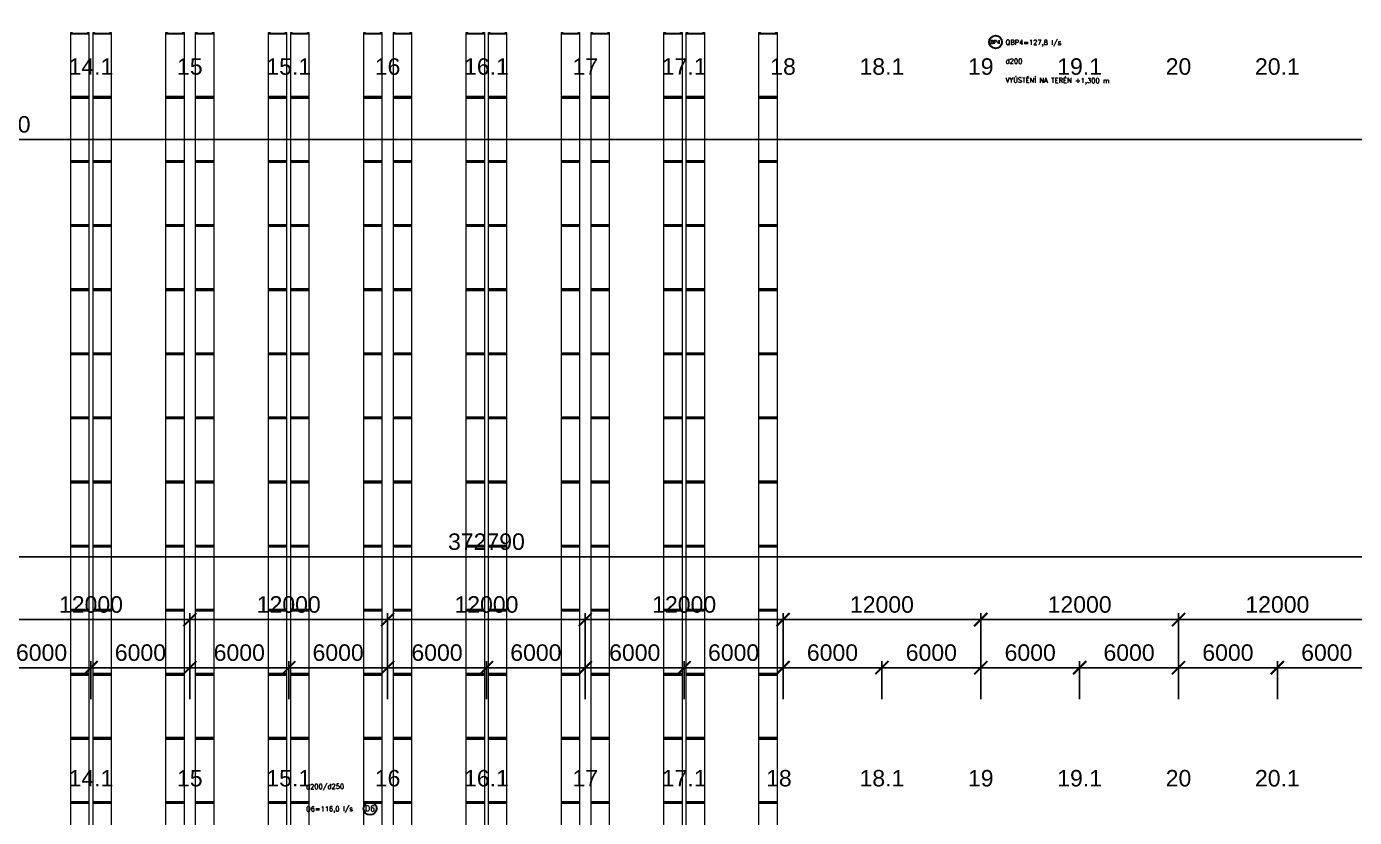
# Model space of a CAD drawing. Header units: millimetres. Extents: x 325046 to 1268204, y 1875583 to 2761998.
# Drawn here: x 864169 to 944757, y 2005392 to 2053383 of the extents above; entities that cross this region are included whole.
import ezdxf
from ezdxf.enums import TextEntityAlignment as Align

# ---------------------------------------------------------------- set-up
doc = ezdxf.new("R2010")
doc.units = ezdxf.units.MM
doc.header["$LTSCALE"] = 100
doc.header["$PDMODE"] = 65
doc.linetypes.add('CONTINOUS', pattern=[0])
doc.linetypes.add('SO02_F11anp01$0${ Leader Line}', pattern=[0])
for name, color, linetype, lineweight, true_color in [('Korabek-bezp_vtoky_text', 7, 'CONTINOUS', 0, 0x6b50af), ('Korabek-text', 7, 'Continuous', 0, 0x7a7a7a), ('Korabek-trasy', 7, 'Continuous', 30, 0x7478c3), ('TECH - regaly', 7, 'Continuous', 9, 0xa98b7e)]:
    doc.layers.add(name, color=color, linetype=linetype, lineweight=lineweight, true_color=true_color)
doc.layers.add('Kóty osové', color=5, linetype='Continuous')
doc.layers.add('Popis OS', color=7, linetype='Continuous', true_color=0xbd0a5d)
doc.styles.add('ARIL-TENKÝ', font='arial.ttf')
doc.styles.add('ROMANS', font='romans.shx', dxfattribs={"width": 0.8})
doc.dimstyles.new('400', dxfattribs={"dimscale": 400, "dimtxt": 2.5, "dimasz": 2, "dimexe": 1, "dimexo": 12, "dimgap": 1, "dimtad": 1, "dimdec": 0, "dimzin": 0, "dimdsep": 46, "dimtxsty": 'ARIL-TENKÝ', "dimblk": 'ARCHTICK', "dimcen": 4, "dimdle": 1, "dimclrd": 256, "dimclre": 256, "dimclrt": 7, "dimadec": 0, "dimazin": 0, "dimtfac": 1, "dimtdec": 0, "dimtix": 1, "dimtofl": 0, "dimtmove": 0, "dimatfit": 0, "dimldrblk": 'OBLIQUE', "dimfxl": 1, "dimtolj": 1, "dimtzin": 0, "dimlwd": -1, "dimlwe": -1, "dimarcsym": 0})

# ---------------------------------------------------------------- blocks, each defined once
blk = doc.blocks.new('Regal_15poli')
at = {"layer": 'TECH - regaly', "color": 5}
for p, q in [((1129008, 2557578), (1129008, 2557668)), ((1129008, 2557668), (1129098, 2557668)), ((1129098, 2557578), (1129008, 2557578)), ((1129098, 2557668), (1129098, 2557578)), ((1129098, 2557623), (1130018, 2557623)), ((1130018, 2557578), (1130018, 2557668)), ((1130018, 2557668), (1130108, 2557668)), ((1130108, 2557578), (1130018, 2557578)), ((1130108, 2557668), (1130108, 2557578)), ((1129008, 2553688), (1129008, 2553778)), ((1129008, 2553778), (1129098, 2553778)), ((1129098, 2553688), (1129008, 2553688)), ((1129098, 2553778), (1129098, 2553688)), ((1129098, 2553733), (1130018, 2553733)), ((1130018, 2553688), (1130018, 2553778)), ((1130018, 2553778), (1130108, 2553778)), ((1130108, 2553688), (1130018, 2553688)), ((1130108, 2553778), (1130108, 2553688)), ((1129008, 2549798), (1129008, 2549888)), ((1129008, 2549888), (1129098, 2549888)), ((1129098, 2549888), (1129098, 2549798)), ((1129098, 2549843), (1130018, 2549843)), ((1130018, 2549798), (1130018, 2549888)), ((1130018, 2549888), (1130108, 2549888)), ((1130108, 2549888), (1130108, 2549798)), ((1129098, 2549798), (1129008, 2549798)), ((1130108, 2549798), (1130018, 2549798)), ((1129008, 2545908), (1129008, 2545998)), ((1129008, 2545998), (1129098, 2545998)), ((1129098, 2545908), (1129008, 2545908)), ((1129098, 2545998), (1129098, 2545908)), ((1129098, 2545953), (1130018, 2545953)), ((1130018, 2545908), (1130018, 2545998)), ((1130018, 2545998), (1130108, 2545998)), ((1130108, 2545908), (1130018, 2545908)), ((1130108, 2545998), (1130108, 2545908)), ((1129008, 2542018), (1129008, 2542108)), ((1129008, 2542108), (1129098, 2542108)), ((1129098, 2542018), (1129008, 2542018)), ((1129098, 2542108), (1129098, 2542018)), ((1129098, 2542063), (1130018, 2542063)), ((1130018, 2542018), (1130018, 2542108)), ((1130018, 2542108), (1130108, 2542108)), ((1130108, 2542018), (1130018, 2542018)), ((1130108, 2542108), (1130108, 2542018)), ((1129008, 2538128), (1129008, 2538218)), ((1129008, 2538218), (1129098, 2538218)), ((1129098, 2538128), (1129008, 2538128)), ((1129098, 2538218), (1129098, 2538128)), ((1129098, 2538173), (1130018, 2538173)), ((1130018, 2538128), (1130018, 2538218)), ((1130018, 2538218), (1130108, 2538218)), ((1130108, 2538128), (1130018, 2538128)), ((1130108, 2538218), (1130108, 2538128)), ((1129008, 2534238), (1129008, 2534328)), ((1129008, 2534328), (1129098, 2534328)), ((1129098, 2534238), (1129008, 2534238)), ((1129098, 2534328), (1129098, 2534238)), ((1129098, 2534283), (1130018, 2534283)), ((1130018, 2534238), (1130018, 2534328)), ((1130018, 2534328), (1130108, 2534328)), ((1130108, 2534238), (1130018, 2534238)), ((1130108, 2534328), (1130108, 2534238)), ((1129008, 2530348), (1129008, 2530438)), ((1129008, 2530438), (1129098, 2530438)), ((1129098, 2530348), (1129008, 2530348)), ((1129098, 2530438), (1129098, 2530348)), ((1129098, 2530393), (1130018, 2530393)), ((1130018, 2530348), (1130018, 2530438)), ((1130018, 2530438), (1130108, 2530438)), ((1130108, 2530348), (1130018, 2530348)), ((1130108, 2530438), (1130108, 2530348)), ((1129008, 2526458), (1129008, 2526548)), ((1129008, 2526548), (1129098, 2526548)), ((1129098, 2526458), (1129008, 2526458)), ((1129098, 2526548), (1129098, 2526458)), ((1129098, 2526503), (1130018, 2526503)), ((1130018, 2526458), (1130018, 2526548)), ((1130018, 2526548), (1130108, 2526548)), ((1130108, 2526458), (1130018, 2526458)), ((1130108, 2526548), (1130108, 2526458)), ((1129008, 2522568), (1129008, 2522658)), ((1129008, 2522658), (1129098, 2522658)), ((1129098, 2522568), (1129008, 2522568)), ((1129098, 2522658), (1129098, 2522568)), ((1129098, 2522613), (1130018, 2522613)), ((1130018, 2522568), (1130018, 2522658)), ((1130018, 2522658), (1130108, 2522658)), ((1130108, 2522568), (1130018, 2522568)), ((1130108, 2522658), (1130108, 2522568)), ((1129008, 2518678), (1129008, 2518768)), ((1129008, 2518768), (1129098, 2518768)), ((1129098, 2518678), (1129008, 2518678)), ((1129098, 2518768), (1129098, 2518678)), ((1129098, 2518723), (1130018, 2518723)), ((1130018, 2518678), (1130018, 2518768)), ((1130018, 2518768), (1130108, 2518768)), ((1130108, 2518678), (1130018, 2518678)), ((1130108, 2518768), (1130108, 2518678)), ((1129008, 2514788), (1129008, 2514878)), ((1129008, 2514878), (1129098, 2514878)), ((1129098, 2514788), (1129008, 2514788)), ((1129098, 2514878), (1129098, 2514788)), ((1129098, 2514833), (1130018, 2514833)), ((1130018, 2514788), (1130018, 2514878)), ((1130018, 2514878), (1130108, 2514878)), ((1130108, 2514788), (1130018, 2514788)), ((1130108, 2514878), (1130108, 2514788)), ((1129008, 2510898), (1129008, 2510988)), ((1129008, 2510988), (1129098, 2510988)), ((1129098, 2510898), (1129008, 2510898)), ((1129098, 2510988), (1129098, 2510898)), ((1129098, 2510943), (1130018, 2510943)), ((1130018, 2510898), (1130018, 2510988)), ((1130018, 2510988), (1130108, 2510988)), ((1130108, 2510898), (1130018, 2510898)), ((1130108, 2510988), (1130108, 2510898)), ((1129008, 2507008), (1129008, 2507098)), ((1129008, 2507098), (1129098, 2507098)), ((1129098, 2507098), (1129098, 2507008)), ((1130018, 2507008), (1130018, 2507098)), ((1130018, 2507098), (1130108, 2507098)), ((1130108, 2507098), (1130108, 2507008)), ((1129098, 2507008), (1129008, 2507008)), ((1129098, 2507053), (1130018, 2507053)), ((1130108, 2507008), (1130018, 2507008)), ((1129008, 2503118), (1129008, 2503208)), ((1129008, 2503208), (1129098, 2503208)), ((1129098, 2503118), (1129008, 2503118)), ((1129098, 2503208), (1129098, 2503118)), ((1129098, 2503163), (1130018, 2503163)), ((1130018, 2503118), (1130018, 2503208)), ((1130018, 2503208), (1130108, 2503208)), ((1130108, 2503118), (1130018, 2503118)), ((1130108, 2503208), (1130108, 2503118)), ((1129008, 2499228), (1129008, 2499318)), ((1129008, 2499318), (1129098, 2499318)), ((1129098, 2499228), (1129008, 2499228)), ((1129098, 2499318), (1129098, 2499228)), ((1129098, 2499273), (1130018, 2499273)), ((1130018, 2499228), (1130018, 2499318)), ((1130018, 2499318), (1130108, 2499318)), ((1130108, 2499228), (1130018, 2499228)), ((1130108, 2499318), (1130108, 2499228))]:
    blk.add_line(p, q, dxfattribs=at)
at = {"layer": 'TECH - regaly'}
for points in [[(1129008, 2557578), (1130108, 2557578), (1130108, 2553778), (1129008, 2553778)], [(1129008, 2553688), (1130108, 2553688), (1130108, 2549888), (1129008, 2549888)], [(1129008, 2549798), (1130108, 2549798), (1130108, 2545998), (1129008, 2545998)], [(1129008, 2545908), (1130108, 2545908), (1130108, 2542108), (1129008, 2542108)], [(1129008, 2542018), (1130108, 2542018), (1130108, 2538218), (1129008, 2538218)], [(1129008, 2538128), (1130108, 2538128), (1130108, 2534328), (1129008, 2534328)], [(1129008, 2534238), (1130108, 2534238), (1130108, 2530438), (1129008, 2530438)], [(1129008, 2530348), (1130108, 2530348), (1130108, 2526548), (1129008, 2526548)], [(1129008, 2526458), (1130108, 2526458), (1130108, 2522658), (1129008, 2522658)], [(1129008, 2522568), (1130108, 2522568), (1130108, 2518768), (1129008, 2518768)], [(1129008, 2518678), (1130108, 2518678), (1130108, 2514878), (1129008, 2514878)], [(1129008, 2514788), (1130108, 2514788), (1130108, 2510988), (1129008, 2510988)], [(1129008, 2510898), (1130108, 2510898), (1130108, 2507098), (1129008, 2507098)], [(1129008, 2507008), (1130108, 2507008), (1130108, 2503208), (1129008, 2503208)], [(1129008, 2503118), (1130108, 2503118), (1130108, 2499318), (1129008, 2499318)]]:
    blk.add_lwpolyline(points, close=True, dxfattribs=at)
blk = doc.blocks.new('Regal_21poli')
at = {"layer": 'TECH - regaly', "color": 5}
for p, q in [((1133658, 2557578), (1133658, 2557668)), ((1133658, 2557668), (1133748, 2557668)), ((1133748, 2557578), (1133658, 2557578)), ((1133748, 2557668), (1133748, 2557578)), ((1133748, 2557623), (1134668, 2557623)), ((1134668, 2557578), (1134668, 2557668)), ((1134668, 2557668), (1134758, 2557668)), ((1134758, 2557578), (1134668, 2557578)), ((1134758, 2557668), (1134758, 2557578)), ((1133658, 2553688), (1133658, 2553778)), ((1133658, 2553778), (1133748, 2553778)), ((1133748, 2553688), (1133658, 2553688)), ((1133748, 2553778), (1133748, 2553688)), ((1133748, 2553733), (1134668, 2553733)), ((1134668, 2553688), (1134668, 2553778)), ((1134668, 2553778), (1134758, 2553778)), ((1134758, 2553688), (1134668, 2553688)), ((1134758, 2553778), (1134758, 2553688)), ((1133658, 2549798), (1133658, 2549888)), ((1133658, 2549888), (1133748, 2549888)), ((1133748, 2549888), (1133748, 2549798)), ((1133748, 2549843), (1134668, 2549843)), ((1134668, 2549798), (1134668, 2549888)), ((1134668, 2549888), (1134758, 2549888)), ((1134758, 2549888), (1134758, 2549798)), ((1133748, 2549798), (1133658, 2549798)), ((1134758, 2549798), (1134668, 2549798)), ((1133658, 2545908), (1133658, 2545998)), ((1133658, 2545998), (1133748, 2545998)), ((1133748, 2545908), (1133658, 2545908)), ((1133748, 2545998), (1133748, 2545908)), ((1133748, 2545953), (1134668, 2545953)), ((1134668, 2545908), (1134668, 2545998)), ((1134668, 2545998), (1134758, 2545998)), ((1134758, 2545908), (1134668, 2545908)), ((1134758, 2545998), (1134758, 2545908)), ((1133658, 2542018), (1133658, 2542108)), ((1133658, 2542108), (1133748, 2542108)), ((1133748, 2542018), (1133658, 2542018)), ((1133748, 2542108), (1133748, 2542018)), ((1133748, 2542063), (1134668, 2542063)), ((1134668, 2542018), (1134668, 2542108)), ((1134668, 2542108), (1134758, 2542108)), ((1134758, 2542018), (1134668, 2542018)), ((1134758, 2542108), (1134758, 2542018)), ((1133658, 2538128), (1133658, 2538218)), ((1133658, 2538218), (1133748, 2538218)), ((1133748, 2538128), (1133658, 2538128)), ((1133748, 2538218), (1133748, 2538128)), ((1133748, 2538173), (1134668, 2538173)), ((1134668, 2538128), (1134668, 2538218)), ((1134668, 2538218), (1134758, 2538218)), ((1134758, 2538128), (1134668, 2538128)), ((1134758, 2538218), (1134758, 2538128)), ((1133658, 2534238), (1133658, 2534328)), ((1133658, 2534328), (1133748, 2534328)), ((1133748, 2534238), (1133658, 2534238)), ((1133748, 2534328), (1133748, 2534238)), ((1133748, 2534283), (1134668, 2534283)), ((1134668, 2534238), (1134668, 2534328)), ((1134668, 2534328), (1134758, 2534328)), ((1134758, 2534238), (1134668, 2534238)), ((1134758, 2534328), (1134758, 2534238)), ((1133658, 2530348), (1133658, 2530438)), ((1133658, 2530438), (1133748, 2530438)), ((1133748, 2530348), (1133658, 2530348)), ((1133748, 2530438), (1133748, 2530348)), ((1133748, 2530393), (1134668, 2530393)), ((1134668, 2530348), (1134668, 2530438)), ((1134668, 2530438), (1134758, 2530438)), ((1134758, 2530348), (1134668, 2530348)), ((1134758, 2530438), (1134758, 2530348)), ((1133658, 2526458), (1133658, 2526548)), ((1133658, 2526548), (1133748, 2526548)), ((1133748, 2526458), (1133658, 2526458)), ((1133748, 2526548), (1133748, 2526458)), ((1133748, 2526503), (1134668, 2526503)), ((1134668, 2526458), (1134668, 2526548)), ((1134668, 2526548), (1134758, 2526548)), ((1134758, 2526458), (1134668, 2526458)), ((1134758, 2526548), (1134758, 2526458)), ((1133658, 2522568), (1133658, 2522658)), ((1133658, 2522658), (1133748, 2522658)), ((1133748, 2522568), (1133658, 2522568)), ((1133748, 2522658), (1133748, 2522568)), ((1133748, 2522613), (1134668, 2522613)), ((1134668, 2522568), (1134668, 2522658)), ((1134668, 2522658), (1134758, 2522658)), ((1134758, 2522568), (1134668, 2522568)), ((1134758, 2522658), (1134758, 2522568)), ((1133658, 2518678), (1133658, 2518768)), ((1133658, 2518768), (1133748, 2518768)), ((1133748, 2518678), (1133658, 2518678)), ((1133748, 2518768), (1133748, 2518678)), ((1133748, 2518723), (1134668, 2518723)), ((1134668, 2518678), (1134668, 2518768)), ((1134668, 2518768), (1134758, 2518768)), ((1134758, 2518678), (1134668, 2518678)), ((1134758, 2518768), (1134758, 2518678)), ((1133658, 2514788), (1133658, 2514878)), ((1133658, 2514878), (1133748, 2514878)), ((1133748, 2514788), (1133658, 2514788)), ((1133748, 2514878), (1133748, 2514788)), ((1133748, 2514833), (1134668, 2514833)), ((1134668, 2514788), (1134668, 2514878)), ((1134668, 2514878), (1134758, 2514878)), ((1134758, 2514788), (1134668, 2514788)), ((1134758, 2514878), (1134758, 2514788)), ((1133658, 2510898), (1133658, 2510988)), ((1133658, 2510988), (1133748, 2510988)), ((1133748, 2510898), (1133658, 2510898)), ((1133748, 2510988), (1133748, 2510898)), ((1133748, 2510943), (1134668, 2510943)), ((1134668, 2510898), (1134668, 2510988)), ((1134668, 2510988), (1134758, 2510988)), ((1134758, 2510898), (1134668, 2510898)), ((1134758, 2510988), (1134758, 2510898)), ((1133658, 2507008), (1133658, 2507098)), ((1133658, 2507098), (1133748, 2507098)), ((1133748, 2507098), (1133748, 2507008)), ((1134668, 2507008), (1134668, 2507098)), ((1134668, 2507098), (1134758, 2507098)), ((1134758, 2507098), (1134758, 2507008)), ((1133748, 2507008), (1133658, 2507008)), ((1133748, 2507053), (1134668, 2507053)), ((1134758, 2507008), (1134668, 2507008)), ((1133658, 2503118), (1133658, 2503208)), ((1133658, 2503208), (1133748, 2503208)), ((1133748, 2503118), (1133658, 2503118)), ((1133748, 2503208), (1133748, 2503118)), ((1133748, 2503163), (1134668, 2503163)), ((1134668, 2503118), (1134668, 2503208)), ((1134668, 2503208), (1134758, 2503208)), ((1134758, 2503118), (1134668, 2503118)), ((1134758, 2503208), (1134758, 2503118)), ((1133658, 2499228), (1133658, 2499318)), ((1133658, 2499318), (1133748, 2499318)), ((1133748, 2499228), (1133658, 2499228)), ((1133748, 2499318), (1133748, 2499228)), ((1133748, 2499273), (1134668, 2499273)), ((1134668, 2499228), (1134668, 2499318)), ((1134668, 2499318), (1134758, 2499318)), ((1134758, 2499228), (1134668, 2499228)), ((1134758, 2499318), (1134758, 2499228)), ((1133658, 2495338), (1133658, 2495428)), ((1133658, 2495428), (1133748, 2495428)), ((1133748, 2495338), (1133658, 2495338)), ((1133748, 2495428), (1133748, 2495338)), ((1133748, 2495383), (1134668, 2495383)), ((1134668, 2495338), (1134668, 2495428)), ((1134668, 2495428), (1134758, 2495428)), ((1134758, 2495338), (1134668, 2495338)), ((1134758, 2495428), (1134758, 2495338)), ((1133658, 2491448), (1133658, 2491538)), ((1133658, 2491538), (1133748, 2491538)), ((1133748, 2491448), (1133658, 2491448)), ((1133748, 2491538), (1133748, 2491448)), ((1133748, 2491493), (1134668, 2491493)), ((1134668, 2491448), (1134668, 2491538)), ((1134668, 2491538), (1134758, 2491538)), ((1134758, 2491448), (1134668, 2491448)), ((1134758, 2491538), (1134758, 2491448)), ((1133658, 2487558), (1133658, 2487648)), ((1133658, 2487648), (1133748, 2487648)), ((1133748, 2487558), (1133658, 2487558)), ((1133748, 2487648), (1133748, 2487558)), ((1133748, 2487603), (1134668, 2487603)), ((1134668, 2487558), (1134668, 2487648)), ((1134668, 2487648), (1134758, 2487648)), ((1134758, 2487558), (1134668, 2487558)), ((1134758, 2487648), (1134758, 2487558)), ((1133658, 2483668), (1133658, 2483758)), ((1133658, 2483758), (1133748, 2483758)), ((1133748, 2483758), (1133748, 2483668)), ((1134668, 2483668), (1134668, 2483758)), ((1134668, 2483758), (1134758, 2483758)), ((1134758, 2483758), (1134758, 2483668)), ((1133748, 2483668), (1133658, 2483668)), ((1133748, 2483713), (1134668, 2483713)), ((1134758, 2483668), (1134668, 2483668)), ((1133658, 2479778), (1133658, 2479868)), ((1133658, 2479868), (1133748, 2479868)), ((1133748, 2479778), (1133658, 2479778)), ((1133748, 2479868), (1133748, 2479778)), ((1133748, 2479823), (1134668, 2479823)), ((1134668, 2479778), (1134668, 2479868)), ((1134668, 2479868), (1134758, 2479868)), ((1134758, 2479778), (1134668, 2479778)), ((1134758, 2479868), (1134758, 2479778)), ((1133658, 2475888), (1133658, 2475978)), ((1133658, 2475978), (1133748, 2475978)), ((1133748, 2475888), (1133658, 2475888)), ((1133748, 2475978), (1133748, 2475888)), ((1133748, 2475933), (1134668, 2475933)), ((1134668, 2475888), (1134668, 2475978)), ((1134668, 2475978), (1134758, 2475978)), ((1134758, 2475888), (1134668, 2475888)), ((1134758, 2475978), (1134758, 2475888))]:
    blk.add_line(p, q, dxfattribs=at)
at = {"layer": 'TECH - regaly'}
for points in [[(1133658, 2557578), (1134758, 2557578), (1134758, 2553778), (1133658, 2553778)], [(1133658, 2553688), (1134758, 2553688), (1134758, 2549888), (1133658, 2549888)], [(1133658, 2549798), (1134758, 2549798), (1134758, 2545998), (1133658, 2545998)], [(1133658, 2545908), (1134758, 2545908), (1134758, 2542108), (1133658, 2542108)], [(1133658, 2542018), (1134758, 2542018), (1134758, 2538218), (1133658, 2538218)], [(1133658, 2538128), (1134758, 2538128), (1134758, 2534328), (1133658, 2534328)], [(1133658, 2534238), (1134758, 2534238), (1134758, 2530438), (1133658, 2530438)], [(1133658, 2530348), (1134758, 2530348), (1134758, 2526548), (1133658, 2526548)], [(1133658, 2526458), (1134758, 2526458), (1134758, 2522658), (1133658, 2522658)], [(1133658, 2522568), (1134758, 2522568), (1134758, 2518768), (1133658, 2518768)], [(1133658, 2518678), (1134758, 2518678), (1134758, 2514878), (1133658, 2514878)], [(1133658, 2514788), (1134758, 2514788), (1134758, 2510988), (1133658, 2510988)], [(1133658, 2510898), (1134758, 2510898), (1134758, 2507098), (1133658, 2507098)], [(1133658, 2507008), (1134758, 2507008), (1134758, 2503208), (1133658, 2503208)], [(1133658, 2503118), (1134758, 2503118), (1134758, 2499318), (1133658, 2499318)], [(1133658, 2499228), (1134758, 2499228), (1134758, 2495428), (1133658, 2495428)], [(1133658, 2495338), (1134758, 2495338), (1134758, 2491538), (1133658, 2491538)], [(1133658, 2491448), (1134758, 2491448), (1134758, 2487648), (1133658, 2487648)], [(1133658, 2487558), (1134758, 2487558), (1134758, 2483758), (1133658, 2483758)], [(1133658, 2483668), (1134758, 2483668), (1134758, 2479868), (1133658, 2479868)], [(1133658, 2479778), (1134758, 2479778), (1134758, 2475978), (1133658, 2475978)]]:
    blk.add_lwpolyline(points, close=True, dxfattribs=at)
blk = doc.blocks.new('A$C73023567')
at = {"layer": 'Korabek-bezp_vtoky_text', "lineweight": 30}
blk.add_circle((217170.8, 2546.4), 392.2, dxfattribs=at)
at = {"layer": 'Korabek-text', "lineweight": 30}
blk.add_circle((179214.2, 126546.4), 392.2, dxfattribs=at)
at = {"layer": 'Korabek-bezp_vtoky_text', "style": 'ROMANS'}
for s, height, p in [('BP4', 225, (216853.7, 2547.3)), ('QBP4=127,8 l/s', 300, (217781.9, 2533.7)), ('d200', 300, (217781.9, 1387.4)), ('VYÚSTĚNÍ NA TERÉN +1,300 m', 300, (217781.9, 241.2))]:
    blk.add_text(s, height=height, rotation=359.652596, dxfattribs=at).set_placement(p, align=Align.MIDDLE_LEFT)
at = {"layer": 'Korabek-text', "style": 'ROMANS'}
for s, height, rotation, p in [('d200/d250', 300, 0.347404, (175327.1, 127870.2)), ('Q6=116,0 l/s', 300, 0.347404, (175327.1, 126514.1)), ('D6', 350, 359.652596, (178897.1, 126547.3))]:
    blk.add_text(s, height=height, rotation=rotation, dxfattribs=at).set_placement(p, align=Align.MIDDLE_LEFT)
blk = doc.blocks.new('_ARCHTICK')
at = {"color": 0, "linetype": 'ByBlock', "const_width": 0.15}
blk.add_lwpolyline([(-0.5, -0.5), (0.5, 0.5)], dxfattribs=at)
blk = doc.blocks.new('*D1061')
at = {"layer": 'Defpoints', "color": 0, "transparency": 16777216}
for p in [(940079, 2014479), (940079, 2007777), (946079, 2007777)]:
    blk.add_point(p, dxfattribs=at)
at = {"layer": 'Kóty osové', "transparency": 16777216}
for p, q in [((940079, 2012577), (940079, 2014879)), ((946079, 2012577), (946079, 2014879)), ((946479, 2014479), (939679, 2014479))]:
    blk.add_line(p, q, dxfattribs=at)
at = {"layer": 'Kóty osové', "transparency": 16777216, "xscale": 800, "yscale": 800, "zscale": 800}
for p, rotation in [((940079, 2014479), 179.9999999999866), ((946079, 2014479), 359.9999999999867)]:
    blk.add_blockref('_ARCHTICK', p, dxfattribs=dict(at, rotation=rotation))
at = {"layer": 'Kóty osové', "color": 7, "transparency": 16777216, "insert": (943079, 2015389), "char_height": 1000, "attachment_point": 5, "style": 'ARIL-TENKÝ'}
blk.add_mtext('\\A1;6000', dxfattribs=at)
blk = doc.blocks.new('_Oblique')
at = {"color": 0, "lineweight": -2}
blk.add_line((-0.5, -0.5), (0.5, 0.5), dxfattribs=at)
blk = doc.blocks.new('*D1062')
at = {"layer": 'Defpoints', "color": 0, "transparency": 16777216}
for p in [(934079, 2014479), (934079, 2007777), (940079, 2007777)]:
    blk.add_point(p, dxfattribs=at)
at = {"layer": 'Kóty osové', "transparency": 16777216}
for p, q in [((934079, 2012577), (934079, 2014879)), ((940079, 2012577), (940079, 2014879)), ((940479, 2014479), (933679, 2014479))]:
    blk.add_line(p, q, dxfattribs=at)
at = {"layer": 'Kóty osové', "transparency": 16777216, "xscale": 800, "yscale": 800, "zscale": 800, "rotation": 180}
blk.add_blockref('_ARCHTICK', (934079, 2014479), dxfattribs=at)
at = {"layer": 'Kóty osové', "transparency": 16777216, "xscale": 800, "yscale": 800, "zscale": 800}
blk.add_blockref('_ARCHTICK', (940079, 2014479), dxfattribs=at)
at = {"layer": 'Kóty osové', "color": 7, "transparency": 16777216, "insert": (937079, 2015389), "char_height": 1000, "attachment_point": 5, "style": 'ARIL-TENKÝ'}
blk.add_mtext('\\A1;6000', dxfattribs=at)
blk = doc.blocks.new('*D1063')
at = {"layer": 'Defpoints', "color": 0, "transparency": 16777216}
for p in [(928079, 2014479), (928079, 2007777), (934079, 2007777)]:
    blk.add_point(p, dxfattribs=at)
at = {"layer": 'Kóty osové', "transparency": 16777216}
for p, q in [((928079, 2012577), (928079, 2014879)), ((934079, 2012577), (934079, 2014879)), ((934479, 2014479), (927679, 2014479))]:
    blk.add_line(p, q, dxfattribs=at)
at = {"layer": 'Kóty osové', "transparency": 16777216, "xscale": 800, "yscale": 800, "zscale": 800, "rotation": 180}
blk.add_blockref('_ARCHTICK', (928079, 2014479), dxfattribs=at)
at = {"layer": 'Kóty osové', "transparency": 16777216, "xscale": 800, "yscale": 800, "zscale": 800}
blk.add_blockref('_ARCHTICK', (934079, 2014479), dxfattribs=at)
at = {"layer": 'Kóty osové', "color": 7, "transparency": 16777216, "insert": (931079, 2015389), "char_height": 1000, "attachment_point": 5, "style": 'ARIL-TENKÝ'}
blk.add_mtext('\\A1;6000', dxfattribs=at)
blk = doc.blocks.new('*D1064')
at = {"layer": 'Defpoints', "color": 0, "transparency": 16777216}
for p in [(922079, 2014479), (922079, 2007777), (928079, 2007777)]:
    blk.add_point(p, dxfattribs=at)
at = {"layer": 'Kóty osové', "transparency": 16777216}
for p, q in [((922079, 2012577), (922079, 2014879)), ((928079, 2012577), (928079, 2014879)), ((928479, 2014479), (921679, 2014479))]:
    blk.add_line(p, q, dxfattribs=at)
at = {"layer": 'Kóty osové', "transparency": 16777216, "xscale": 800, "yscale": 800, "zscale": 800, "rotation": 180}
blk.add_blockref('_ARCHTICK', (922079, 2014479), dxfattribs=at)
at = {"layer": 'Kóty osové', "transparency": 16777216, "xscale": 800, "yscale": 800, "zscale": 800}
blk.add_blockref('_ARCHTICK', (928079, 2014479), dxfattribs=at)
at = {"layer": 'Kóty osové', "color": 7, "transparency": 16777216, "insert": (925079, 2015389), "char_height": 1000, "attachment_point": 5, "style": 'ARIL-TENKÝ'}
blk.add_mtext('\\A1;6000', dxfattribs=at)
blk = doc.blocks.new('*D1065')
at = {"layer": 'Defpoints', "color": 0, "transparency": 16777216}
for p in [(916079, 2014479), (916079, 2007777), (922079, 2007777)]:
    blk.add_point(p, dxfattribs=at)
at = {"layer": 'Kóty osové', "transparency": 16777216}
for p, q in [((916079, 2012577), (916079, 2014879)), ((922079, 2012577), (922079, 2014879)), ((922479, 2014479), (915679, 2014479))]:
    blk.add_line(p, q, dxfattribs=at)
at = {"layer": 'Kóty osové', "transparency": 16777216, "xscale": 800, "yscale": 800, "zscale": 800, "rotation": 180}
blk.add_blockref('_ARCHTICK', (916079, 2014479), dxfattribs=at)
at = {"layer": 'Kóty osové', "transparency": 16777216, "xscale": 800, "yscale": 800, "zscale": 800}
blk.add_blockref('_ARCHTICK', (922079, 2014479), dxfattribs=at)
at = {"layer": 'Kóty osové', "color": 7, "transparency": 16777216, "insert": (919079, 2015389), "char_height": 1000, "attachment_point": 5, "style": 'ARIL-TENKÝ'}
blk.add_mtext('\\A1;6000', dxfattribs=at)
blk = doc.blocks.new('*D1066')
at = {"layer": 'Defpoints', "color": 0, "transparency": 16777216}
for p in [(910079, 2014479), (910079, 2007777), (916079, 2007777)]:
    blk.add_point(p, dxfattribs=at)
at = {"layer": 'Kóty osové', "transparency": 16777216}
for p, q in [((910079, 2012577), (910079, 2014879)), ((916079, 2012577), (916079, 2014879)), ((916479, 2014479), (909679, 2014479))]:
    blk.add_line(p, q, dxfattribs=at)
at = {"layer": 'Kóty osové', "transparency": 16777216, "xscale": 800, "yscale": 800, "zscale": 800, "rotation": 180}
blk.add_blockref('_ARCHTICK', (910079, 2014479), dxfattribs=at)
at = {"layer": 'Kóty osové', "transparency": 16777216, "xscale": 800, "yscale": 800, "zscale": 800}
blk.add_blockref('_ARCHTICK', (916079, 2014479), dxfattribs=at)
at = {"layer": 'Kóty osové', "color": 7, "transparency": 16777216, "insert": (913079, 2015389), "char_height": 1000, "attachment_point": 5, "style": 'ARIL-TENKÝ'}
blk.add_mtext('\\A1;6000', dxfattribs=at)
blk = doc.blocks.new('*D1067')
at = {"layer": 'Defpoints', "color": 0, "transparency": 16777216}
for p in [(904079, 2014479), (904079, 2007777), (910079, 2007777)]:
    blk.add_point(p, dxfattribs=at)
at = {"layer": 'Kóty osové', "transparency": 16777216}
for p, q in [((904079, 2012577), (904079, 2014879)), ((910079, 2012577), (910079, 2014879)), ((910479, 2014479), (903679, 2014479))]:
    blk.add_line(p, q, dxfattribs=at)
at = {"layer": 'Kóty osové', "transparency": 16777216, "xscale": 800, "yscale": 800, "zscale": 800, "rotation": 180}
blk.add_blockref('_ARCHTICK', (904079, 2014479), dxfattribs=at)
at = {"layer": 'Kóty osové', "transparency": 16777216, "xscale": 800, "yscale": 800, "zscale": 800}
blk.add_blockref('_ARCHTICK', (910079, 2014479), dxfattribs=at)
at = {"layer": 'Kóty osové', "color": 7, "transparency": 16777216, "insert": (907079, 2015389), "char_height": 1000, "attachment_point": 5, "style": 'ARIL-TENKÝ'}
blk.add_mtext('\\A1;6000', dxfattribs=at)
blk = doc.blocks.new('*D1068')
at = {"layer": 'Defpoints', "color": 0, "transparency": 16777216}
for p in [(898079, 2014479), (898079, 2007777), (904079, 2007777)]:
    blk.add_point(p, dxfattribs=at)
at = {"layer": 'Kóty osové', "transparency": 16777216}
for p, q in [((898079, 2012577), (898079, 2014879)), ((904079, 2012577), (904079, 2014879)), ((904479, 2014479), (897679, 2014479))]:
    blk.add_line(p, q, dxfattribs=at)
at = {"layer": 'Kóty osové', "transparency": 16777216, "xscale": 800, "yscale": 800, "zscale": 800, "rotation": 180}
blk.add_blockref('_ARCHTICK', (898079, 2014479), dxfattribs=at)
at = {"layer": 'Kóty osové', "transparency": 16777216, "xscale": 800, "yscale": 800, "zscale": 800}
blk.add_blockref('_ARCHTICK', (904079, 2014479), dxfattribs=at)
at = {"layer": 'Kóty osové', "color": 7, "transparency": 16777216, "insert": (901079, 2015389), "char_height": 1000, "attachment_point": 5, "style": 'ARIL-TENKÝ'}
blk.add_mtext('\\A1;6000', dxfattribs=at)
blk = doc.blocks.new('*D1069')
at = {"layer": 'Defpoints', "color": 0, "transparency": 16777216}
for p in [(892079, 2014479), (892079, 2007777), (898079, 2007777)]:
    blk.add_point(p, dxfattribs=at)
at = {"layer": 'Kóty osové', "transparency": 16777216}
for p, q in [((892079, 2012577), (892079, 2014879)), ((898079, 2012577), (898079, 2014879)), ((898479, 2014479), (891679, 2014479))]:
    blk.add_line(p, q, dxfattribs=at)
at = {"layer": 'Kóty osové', "transparency": 16777216, "xscale": 800, "yscale": 800, "zscale": 800, "rotation": 180}
blk.add_blockref('_ARCHTICK', (892079, 2014479), dxfattribs=at)
at = {"layer": 'Kóty osové', "transparency": 16777216, "xscale": 800, "yscale": 800, "zscale": 800}
blk.add_blockref('_ARCHTICK', (898079, 2014479), dxfattribs=at)
at = {"layer": 'Kóty osové', "color": 7, "transparency": 16777216, "insert": (895079, 2015389), "char_height": 1000, "attachment_point": 5, "style": 'ARIL-TENKÝ'}
blk.add_mtext('\\A1;6000', dxfattribs=at)
blk = doc.blocks.new('*D1070')
at = {"layer": 'Defpoints', "color": 0, "transparency": 16777216}
for p in [(886079, 2014479), (886079, 2007777), (892079, 2007777)]:
    blk.add_point(p, dxfattribs=at)
at = {"layer": 'Kóty osové', "transparency": 16777216}
for p, q in [((886079, 2012577), (886079, 2014879)), ((892079, 2012577), (892079, 2014879)), ((892479, 2014479), (885679, 2014479))]:
    blk.add_line(p, q, dxfattribs=at)
at = {"layer": 'Kóty osové', "transparency": 16777216, "xscale": 800, "yscale": 800, "zscale": 800, "rotation": 180}
blk.add_blockref('_ARCHTICK', (886079, 2014479), dxfattribs=at)
at = {"layer": 'Kóty osové', "transparency": 16777216, "xscale": 800, "yscale": 800, "zscale": 800}
blk.add_blockref('_ARCHTICK', (892079, 2014479), dxfattribs=at)
at = {"layer": 'Kóty osové', "color": 7, "transparency": 16777216, "insert": (889079, 2015389), "char_height": 1000, "attachment_point": 5, "style": 'ARIL-TENKÝ'}
blk.add_mtext('\\A1;6000', dxfattribs=at)
blk = doc.blocks.new('*D1071')
at = {"layer": 'Defpoints', "color": 0, "transparency": 16777216}
for p in [(880079, 2014479), (880079, 2007777), (886079, 2007777)]:
    blk.add_point(p, dxfattribs=at)
at = {"layer": 'Kóty osové', "transparency": 16777216}
for p, q in [((880079, 2012577), (880079, 2014879)), ((886079, 2012577), (886079, 2014879)), ((886479, 2014479), (879679, 2014479))]:
    blk.add_line(p, q, dxfattribs=at)
at = {"layer": 'Kóty osové', "transparency": 16777216, "xscale": 800, "yscale": 800, "zscale": 800, "rotation": 180}
blk.add_blockref('_ARCHTICK', (880079, 2014479), dxfattribs=at)
at = {"layer": 'Kóty osové', "transparency": 16777216, "xscale": 800, "yscale": 800, "zscale": 800}
blk.add_blockref('_ARCHTICK', (886079, 2014479), dxfattribs=at)
at = {"layer": 'Kóty osové', "color": 7, "transparency": 16777216, "insert": (883079, 2015389), "char_height": 1000, "attachment_point": 5, "style": 'ARIL-TENKÝ'}
blk.add_mtext('\\A1;6000', dxfattribs=at)
blk = doc.blocks.new('*D1072')
at = {"layer": 'Defpoints', "color": 0, "transparency": 16777216}
for p in [(874079, 2014479), (874079, 2007777), (880079, 2007777)]:
    blk.add_point(p, dxfattribs=at)
at = {"layer": 'Kóty osové', "transparency": 16777216}
for p, q in [((874079, 2012577), (874079, 2014879)), ((880079, 2012577), (880079, 2014879)), ((880479, 2014479), (873679, 2014479))]:
    blk.add_line(p, q, dxfattribs=at)
at = {"layer": 'Kóty osové', "transparency": 16777216, "xscale": 800, "yscale": 800, "zscale": 800, "rotation": 180}
blk.add_blockref('_ARCHTICK', (874079, 2014479), dxfattribs=at)
at = {"layer": 'Kóty osové', "transparency": 16777216, "xscale": 800, "yscale": 800, "zscale": 800}
blk.add_blockref('_ARCHTICK', (880079, 2014479), dxfattribs=at)
at = {"layer": 'Kóty osové', "color": 7, "transparency": 16777216, "insert": (877079, 2015389), "char_height": 1000, "attachment_point": 5, "style": 'ARIL-TENKÝ'}
blk.add_mtext('\\A1;6000', dxfattribs=at)
blk = doc.blocks.new('*D1073')
at = {"layer": 'Defpoints', "color": 0, "transparency": 16777216}
for p in [(868079, 2014479), (868079, 2007777), (874079, 2007777)]:
    blk.add_point(p, dxfattribs=at)
at = {"layer": 'Kóty osové', "transparency": 16777216}
for p, q in [((868079, 2012577), (868079, 2014879)), ((874079, 2012577), (874079, 2014879)), ((874479, 2014479), (867679, 2014479))]:
    blk.add_line(p, q, dxfattribs=at)
at = {"layer": 'Kóty osové', "transparency": 16777216, "xscale": 800, "yscale": 800, "zscale": 800, "rotation": 180}
blk.add_blockref('_ARCHTICK', (868079, 2014479), dxfattribs=at)
at = {"layer": 'Kóty osové', "transparency": 16777216, "xscale": 800, "yscale": 800, "zscale": 800}
blk.add_blockref('_ARCHTICK', (874079, 2014479), dxfattribs=at)
at = {"layer": 'Kóty osové', "color": 7, "transparency": 16777216, "insert": (871079, 2015389), "char_height": 1000, "attachment_point": 5, "style": 'ARIL-TENKÝ'}
blk.add_mtext('\\A1;6000', dxfattribs=at)
blk = doc.blocks.new('*D1074')
at = {"layer": 'Defpoints', "color": 0, "transparency": 16777216}
for p in [(862079, 2014479), (862079, 2007777), (868079, 2007777)]:
    blk.add_point(p, dxfattribs=at)
at = {"layer": 'Kóty osové', "transparency": 16777216}
for p, q in [((862079, 2012577), (862079, 2014879)), ((868079, 2012577), (868079, 2014879)), ((868479, 2014479), (861679, 2014479))]:
    blk.add_line(p, q, dxfattribs=at)
at = {"layer": 'Kóty osové', "transparency": 16777216, "xscale": 800, "yscale": 800, "zscale": 800, "rotation": 180}
blk.add_blockref('_ARCHTICK', (862079, 2014479), dxfattribs=at)
at = {"layer": 'Kóty osové', "transparency": 16777216, "xscale": 800, "yscale": 800, "zscale": 800}
blk.add_blockref('_ARCHTICK', (868079, 2014479), dxfattribs=at)
at = {"layer": 'Kóty osové', "color": 7, "transparency": 16777216, "insert": (865079, 2015389), "char_height": 1000, "attachment_point": 5, "style": 'ARIL-TENKÝ'}
blk.add_mtext('\\A1;6000', dxfattribs=at)
blk = doc.blocks.new('*D1115')
at = {"layer": 'Defpoints', "color": 0, "transparency": 16777216}
for p in [(862079, 2017397), (874079, 2012577), (862079, 2007897)]:
    blk.add_point(p, dxfattribs=at)
at = {"layer": 'Kóty osové', "transparency": 16777216}
for p, q in [((874479, 2017397), (861679, 2017397)), ((862079, 2012697), (862079, 2017797)), ((874079, 2017377), (874079, 2017797))]:
    blk.add_line(p, q, dxfattribs=at)
at = {"layer": 'Kóty osové', "transparency": 16777216, "xscale": 800, "yscale": 800, "zscale": 800, "rotation": 180}
blk.add_blockref('_ARCHTICK', (862079, 2017397), dxfattribs=at)
at = {"layer": 'Kóty osové', "transparency": 16777216, "xscale": 800, "yscale": 800, "zscale": 800}
blk.add_blockref('_ARCHTICK', (874079, 2017397), dxfattribs=at)
at = {"layer": 'Kóty osové', "color": 7, "transparency": 16777216, "insert": (868079, 2018308), "char_height": 1000, "attachment_point": 5, "style": 'ARIL-TENKÝ'}
blk.add_mtext('\\A1;12000', dxfattribs=at)
blk = doc.blocks.new('*D1116')
at = {"layer": 'Defpoints', "color": 0, "transparency": 16777216}
for p in [(874079, 2017397), (886079, 2012577), (874079, 2007897)]:
    blk.add_point(p, dxfattribs=at)
at = {"layer": 'Kóty osové', "transparency": 16777216}
for p, q in [((886479, 2017397), (873679, 2017397)), ((874079, 2012697), (874079, 2017797)), ((886079, 2017377), (886079, 2017797))]:
    blk.add_line(p, q, dxfattribs=at)
at = {"layer": 'Kóty osové', "transparency": 16777216, "xscale": 800, "yscale": 800, "zscale": 800, "rotation": 180}
blk.add_blockref('_ARCHTICK', (874079, 2017397), dxfattribs=at)
at = {"layer": 'Kóty osové', "transparency": 16777216, "xscale": 800, "yscale": 800, "zscale": 800}
blk.add_blockref('_ARCHTICK', (886079, 2017397), dxfattribs=at)
at = {"layer": 'Kóty osové', "color": 7, "transparency": 16777216, "insert": (880079, 2018308), "char_height": 1000, "attachment_point": 5, "style": 'ARIL-TENKÝ'}
blk.add_mtext('\\A1;12000', dxfattribs=at)
blk = doc.blocks.new('*D1117')
at = {"layer": 'Defpoints', "color": 0, "transparency": 16777216}
for p in [(886079, 2017397), (898079, 2012577), (886079, 2007897)]:
    blk.add_point(p, dxfattribs=at)
at = {"layer": 'Kóty osové', "transparency": 16777216}
for p, q in [((898479, 2017397), (885679, 2017397)), ((886079, 2012697), (886079, 2017797)), ((898079, 2017377), (898079, 2017797))]:
    blk.add_line(p, q, dxfattribs=at)
at = {"layer": 'Kóty osové', "transparency": 16777216, "xscale": 800, "yscale": 800, "zscale": 800, "rotation": 180}
blk.add_blockref('_ARCHTICK', (886079, 2017397), dxfattribs=at)
at = {"layer": 'Kóty osové', "transparency": 16777216, "xscale": 800, "yscale": 800, "zscale": 800}
blk.add_blockref('_ARCHTICK', (898079, 2017397), dxfattribs=at)
at = {"layer": 'Kóty osové', "color": 7, "transparency": 16777216, "insert": (892079, 2018308), "char_height": 1000, "attachment_point": 5, "style": 'ARIL-TENKÝ'}
blk.add_mtext('\\A1;12000', dxfattribs=at)
blk = doc.blocks.new('*D1118')
at = {"layer": 'Defpoints', "color": 0, "transparency": 16777216}
for p in [(898079, 2017397), (910079, 2012577), (898079, 2007897)]:
    blk.add_point(p, dxfattribs=at)
at = {"layer": 'Kóty osové', "transparency": 16777216}
for p, q in [((910479, 2017397), (897679, 2017397)), ((898079, 2012697), (898079, 2017797)), ((910079, 2017377), (910079, 2017797))]:
    blk.add_line(p, q, dxfattribs=at)
at = {"layer": 'Kóty osové', "transparency": 16777216, "xscale": 800, "yscale": 800, "zscale": 800, "rotation": 180}
blk.add_blockref('_ARCHTICK', (898079, 2017397), dxfattribs=at)
at = {"layer": 'Kóty osové', "transparency": 16777216, "xscale": 800, "yscale": 800, "zscale": 800}
blk.add_blockref('_ARCHTICK', (910079, 2017397), dxfattribs=at)
at = {"layer": 'Kóty osové', "color": 7, "transparency": 16777216, "insert": (904079, 2018308), "char_height": 1000, "attachment_point": 5, "style": 'ARIL-TENKÝ'}
blk.add_mtext('\\A1;12000', dxfattribs=at)
blk = doc.blocks.new('*D1119')
at = {"layer": 'Defpoints', "color": 0, "transparency": 16777216}
for p in [(910079, 2017397), (922079, 2012577), (910079, 2007897)]:
    blk.add_point(p, dxfattribs=at)
at = {"layer": 'Kóty osové', "transparency": 16777216}
for p, q in [((922479, 2017397), (909679, 2017397)), ((910079, 2012697), (910079, 2017797)), ((922079, 2017377), (922079, 2017797))]:
    blk.add_line(p, q, dxfattribs=at)
at = {"layer": 'Kóty osové', "transparency": 16777216, "xscale": 800, "yscale": 800, "zscale": 800, "rotation": 180}
blk.add_blockref('_ARCHTICK', (910079, 2017397), dxfattribs=at)
at = {"layer": 'Kóty osové', "transparency": 16777216, "xscale": 800, "yscale": 800, "zscale": 800}
blk.add_blockref('_ARCHTICK', (922079, 2017397), dxfattribs=at)
at = {"layer": 'Kóty osové', "color": 7, "transparency": 16777216, "insert": (916079, 2018308), "char_height": 1000, "attachment_point": 5, "style": 'ARIL-TENKÝ'}
blk.add_mtext('\\A1;12000', dxfattribs=at)
blk = doc.blocks.new('*D1120')
at = {"layer": 'Defpoints', "color": 0, "transparency": 16777216}
for p in [(922079, 2017397), (934079, 2012577), (922079, 2007897)]:
    blk.add_point(p, dxfattribs=at)
at = {"layer": 'Kóty osové', "transparency": 16777216}
for p, q in [((934479, 2017397), (921679, 2017397)), ((922079, 2012697), (922079, 2017797)), ((934079, 2017377), (934079, 2017797))]:
    blk.add_line(p, q, dxfattribs=at)
at = {"layer": 'Kóty osové', "transparency": 16777216, "xscale": 800, "yscale": 800, "zscale": 800, "rotation": 180}
blk.add_blockref('_ARCHTICK', (922079, 2017397), dxfattribs=at)
at = {"layer": 'Kóty osové', "transparency": 16777216, "xscale": 800, "yscale": 800, "zscale": 800}
blk.add_blockref('_ARCHTICK', (934079, 2017397), dxfattribs=at)
at = {"layer": 'Kóty osové', "color": 7, "transparency": 16777216, "insert": (928079, 2018308), "char_height": 1000, "attachment_point": 5, "style": 'ARIL-TENKÝ'}
blk.add_mtext('\\A1;12000', dxfattribs=at)
blk = doc.blocks.new('*D1121')
at = {"layer": 'Defpoints', "color": 0, "transparency": 16777216}
for p in [(934079, 2017397), (946079, 2012577), (934079, 2007897)]:
    blk.add_point(p, dxfattribs=at)
at = {"layer": 'Kóty osové', "transparency": 16777216}
for p, q in [((946479, 2017397), (933679, 2017397)), ((934079, 2012697), (934079, 2017797)), ((946079, 2017377), (946079, 2017797))]:
    blk.add_line(p, q, dxfattribs=at)
at = {"layer": 'Kóty osové', "transparency": 16777216, "xscale": 800, "yscale": 800, "zscale": 800, "rotation": 180}
blk.add_blockref('_ARCHTICK', (934079, 2017397), dxfattribs=at)
at = {"layer": 'Kóty osové', "transparency": 16777216, "xscale": 800, "yscale": 800, "zscale": 800}
blk.add_blockref('_ARCHTICK', (946079, 2017397), dxfattribs=at)
at = {"layer": 'Kóty osové', "color": 7, "transparency": 16777216, "insert": (940079, 2018308), "char_height": 1000, "attachment_point": 5, "style": 'ARIL-TENKÝ'}
blk.add_mtext('\\A1;12000', dxfattribs=at)
blk = doc.blocks.new('*D1568')
at = {"layer": 'Defpoints', "color": 0, "transparency": 16777216}
for p in [(705684, 2054273), (1018474, 2054273), (705684, 2046531)]:
    blk.add_point(p, dxfattribs=at)
at = {"layer": 'Kóty osové', "transparency": 16777216}
for p, q in [((705684, 2049473), (705684, 2046131)), ((1018474, 2049473), (1018474, 2046131)), ((1018874, 2046531), (705284, 2046531))]:
    blk.add_line(p, q, dxfattribs=at)
at = {"layer": 'Kóty osové', "transparency": 16777216, "xscale": 800, "yscale": 800, "zscale": 800, "rotation": 180}
blk.add_blockref('_ARCHTICK', (705684, 2046531), dxfattribs=at)
at = {"layer": 'Kóty osové', "transparency": 16777216, "xscale": 800, "yscale": 800, "zscale": 800}
blk.add_blockref('_ARCHTICK', (1018474, 2046531), dxfattribs=at)
at = {"layer": 'Kóty osové', "color": 7, "transparency": 16777216, "insert": (862079, 2047442), "char_height": 1000, "attachment_point": 5, "style": 'ARIL-TENKÝ'}
blk.add_mtext('\\A1;312790', dxfattribs=at)
blk = doc.blocks.new('*D1570')
at = {"layer": 'Defpoints', "color": 0, "transparency": 16777216}
for p in [(705684, 2021211), (705684, 2004708), (1078474, 2004708)]:
    blk.add_point(p, dxfattribs=at)
at = {"layer": 'Kóty osové', "transparency": 16777216}
for p, q in [((1078874, 2021211), (705284, 2021211)), ((705684, 2009508), (705684, 2021611)), ((1078474, 2009508), (1078474, 2021611))]:
    blk.add_line(p, q, dxfattribs=at)
at = {"layer": 'Kóty osové', "transparency": 16777216, "xscale": 800, "yscale": 800, "zscale": 800, "rotation": 180}
blk.add_blockref('_ARCHTICK', (705684, 2021211), dxfattribs=at)
at = {"layer": 'Kóty osové', "transparency": 16777216, "xscale": 800, "yscale": 800, "zscale": 800}
blk.add_blockref('_ARCHTICK', (1078474, 2021211), dxfattribs=at)
at = {"layer": 'Kóty osové', "color": 7, "transparency": 16777216, "insert": (892079, 2022122), "char_height": 1000, "attachment_point": 5, "style": 'ARIL-TENKÝ'}
blk.add_mtext('\\A1;372790', dxfattribs=at)

msp = doc.modelspace()

# ---------------------------------------------------------------- block references
at = {"layer": 'Korabek-trasy', "linetype": 'SO02_F11anp01$0${ Leader Line}'}
for p in [(705803.7, 2049897.9), (705803.7, 1879392.2)]:
    msp.add_blockref('A$C73023567', p, dxfattribs=at)
at = {"layer": 'TECH - regaly'}
for name, p in [('Regal_21poli', (-266804.2, -504645.2)), ('Regal_21poli', (-265454.2, -504645.2)), ('Regal_15poli', (-256379.2, -504645.2)), ('Regal_15poli', (-254579.2, -504645.2)), ('Regal_15poli', (-250154.2, -504645.2)), ('Regal_15poli', (-248804.2, -504645.2)), ('Regal_15poli', (-244379.2, -504645.2)), ('Regal_15poli', (-242579.2, -504645.2)), ('Regal_15poli', (-238154.2, -504645.2)), ('Regal_15poli', (-236804.2, -504645.2)), ('Regal_15poli', (-232379.2, -504645.2)), ('Regal_15poli', (-230579.2, -504645.2)), ('Regal_15poli', (-226154.2, -504645.2)), ('Regal_15poli', (-224804.2, -504645.2)), ('Regal_15poli', (-220390.8, -504645.2))]:
    msp.add_blockref(name, p, dxfattribs=at)

# ---------------------------------------------------------------- texts
at = {"layer": 'Popis OS', "linetype": 'ByBlock', "style": 'ARIL-TENKÝ'}
for s, p in [('14.1', (868078.7, 2050958.4)), ('15', (874078.7, 2050958.4)), ('15.1', (880078.7, 2050958.4)), ('16', (886078.7, 2050958.4)), ('16.1', (892078.7, 2050958.4)), ('17', (898078.7, 2050958.4)), ('17.1', (904078.7, 2050958.4)), ('18', (910078.7, 2050958.4)), ('18.1', (916078.7, 2050958.4)), ('19', (922078.7, 2050958.4)), ('19.1', (928078.7, 2050958.4)), ('20', (934078.7, 2050958.4)), ('20.1', (940078.7, 2050958.4)), ('14.1', (868078.7, 2007772.8)), ('15', (874078.7, 2007772.8)), ('15.1', (880078.7, 2007772.8)), ('16', (886078.7, 2007772.8)), ('16.1', (892078.7, 2007772.8)), ('17', (898078.7, 2007772.8)), ('17.1', (904078.7, 2007772.8)), ('18', (909828.7, 2007772.8)), ('18.1', (916078.7, 2007772.8)), ('19', (922078.7, 2007772.8)), ('19.1', (928078.7, 2007772.8)), ('20', (934078.7, 2007772.8)), ('20.1', (940078.7, 2007772.8))]:
    msp.add_text(s, height=1000, dxfattribs=at).set_placement(p, align=Align.MIDDLE_CENTER)

# ---------------------------------------------------------------- dimensions: what is measured, and where the dimension line sits
at = {"layer": 'Kóty osové'}
for base, p1, p2, picture, middle in [((705683.7, 2046530.6), (1018473.7, 2054273.4), (705683.7, 2054273.4), '*D1568', (862078.7, 2047441.6)), ((705683.7, 2021210.9), (1078473.7, 2004707.8), (705683.7, 2004707.8), '*D1570', (892078.7, 2022121.8)), ((862078.7, 2017397.4), (874078.7, 2012576.6), (862078.7, 2007896.6), '*D1115', (868078.7, 2018308)), ((874078.7, 2017397.4), (886078.7, 2012576.6), (874078.7, 2007896.6), '*D1116', (880078.7, 2018308)), ((886078.7, 2017397.4), (898078.7, 2012576.6), (886078.7, 2007896.6), '*D1117', (892078.7, 2018308)), ((898078.7, 2017397.4), (910078.7, 2012576.6), (898078.7, 2007896.6), '*D1118', (904078.7, 2018308)), ((910078.7, 2017397.4), (922078.7, 2012576.6), (910078.7, 2007896.6), '*D1119', (916078.7, 2018308)), ((922078.7, 2017397.4), (934078.7, 2012576.6), (922078.7, 2007896.6), '*D1120', (928078.7, 2018308)), ((934078.7, 2017397.4), (946078.7, 2012576.6), (934078.7, 2007896.6), '*D1121', (940078.7, 2018308)), ((862078.7, 2014478.7), (868078.7, 2007776.6), (862078.7, 2007776.6), '*D1074', (865078.7, 2015389.2)), ((868078.7, 2014478.7), (874078.7, 2007776.6), (868078.7, 2007776.6), '*D1073', (871078.7, 2015389.2)), ((874078.7, 2014478.7), (880078.7, 2007776.6), (874078.7, 2007776.6), '*D1072', (877078.7, 2015389.2)), ((880078.7, 2014478.7), (886078.7, 2007776.6), (880078.7, 2007776.6), '*D1071', (883078.7, 2015389.2)), ((886078.7, 2014478.7), (892078.7, 2007776.6), (886078.7, 2007776.6), '*D1070', (889078.7, 2015389.2)), ((892078.7, 2014478.7), (898078.7, 2007776.6), (892078.7, 2007776.6), '*D1069', (895078.7, 2015389.2)), ((898078.7, 2014478.7), (904078.7, 2007776.6), (898078.7, 2007776.6), '*D1068', (901078.7, 2015389.2)), ((904078.7, 2014478.7), (910078.7, 2007776.6), (904078.7, 2007776.6), '*D1067', (907078.7, 2015389.2)), ((910078.7, 2014478.7), (916078.7, 2007776.6), (910078.7, 2007776.6), '*D1066', (913078.7, 2015389.2)), ((916078.7, 2014478.7), (922078.7, 2007776.6), (916078.7, 2007776.6), '*D1065', (919078.7, 2015389.2)), ((922078.7, 2014478.7), (928078.7, 2007776.6), (922078.7, 2007776.6), '*D1064', (925078.7, 2015389.2)), ((928078.7, 2014478.7), (934078.7, 2007776.6), (928078.7, 2007776.6), '*D1063', (931078.7, 2015389.2)), ((934078.7, 2014478.7), (940078.7, 2007776.6), (934078.7, 2007776.6), '*D1062', (937078.7, 2015389.2))]:
    dim = msp.add_linear_dim(base=base, p1=p1, p2=p2, dimstyle='400', override={"dimtmove": 1}, dxfattribs=at)
    dim.commit()
    dim.dimension.update_dxf_attribs({"geometry": picture, "text_midpoint": middle})
dim = msp.add_aligned_dim(p1=(946078.7, 2007776.6), p2=(940078.7, 2007776.6), distance=-6702.1, dimstyle='400', dxfattribs=at)
dim.commit()
dim.dimension.update_dxf_attribs({"geometry": '*D1061', "text_midpoint": (943078.7, 2015389.2)})

doc.saveas('drawing.dxf')
